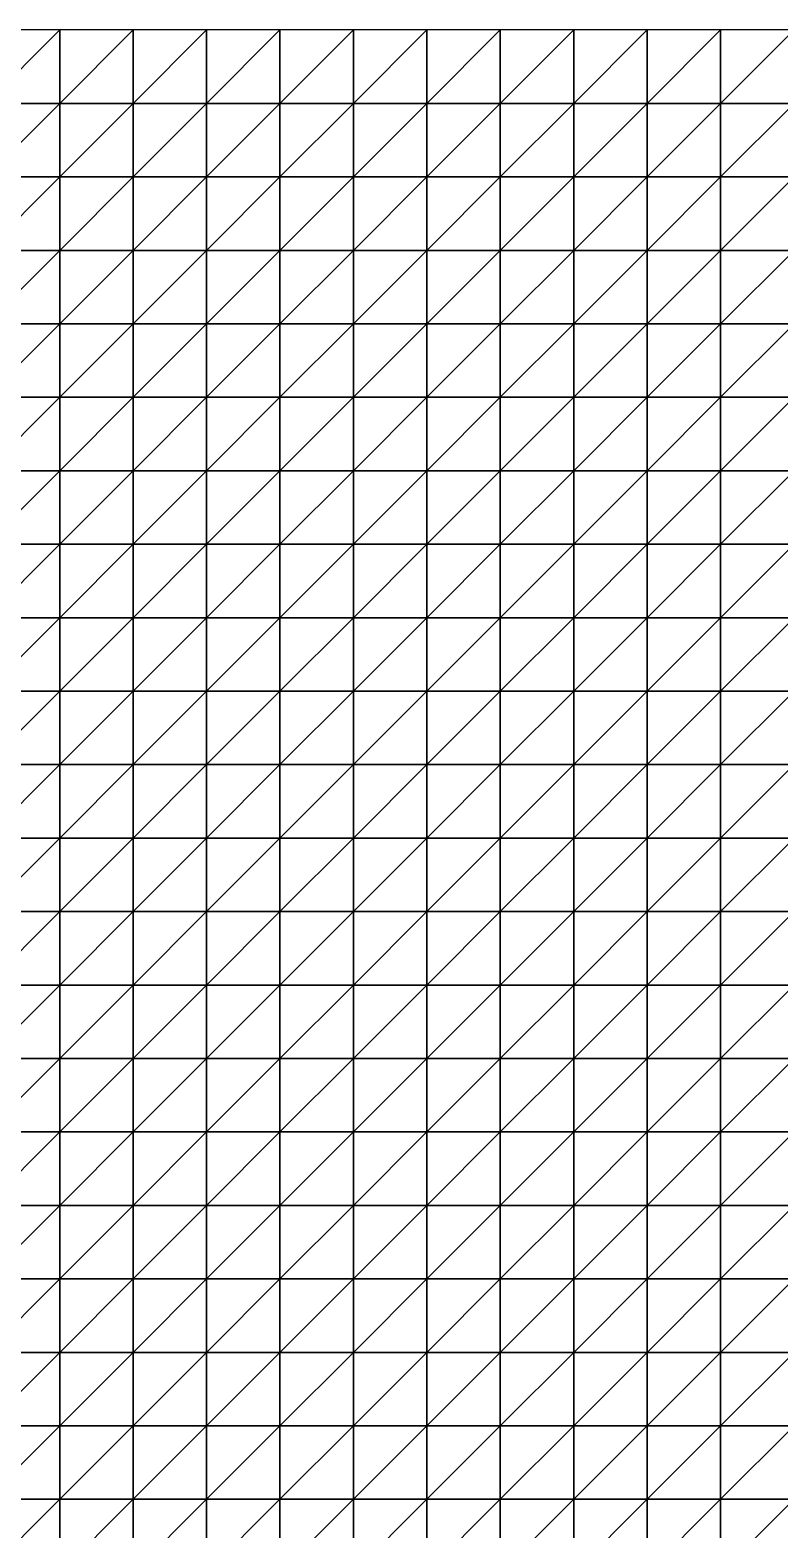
# Model space of a CAD drawing. Header units: metres. Extents: x 351000 to 353000, y 7455000 to 7457000.
# Drawn here: x 352490 to 352745, y 7456490 to 7457000 of the extents above; entities that cross this region are included whole.
import ezdxf

# ---------------------------------------------------------------- set-up
doc = ezdxf.new("R2010")
doc.units = ezdxf.units.M

msp = doc.modelspace()

# ---------------------------------------------------------------- linework, layer by layer
at = {"layer": 'TOPOGRAPHY'}
for points in [[(352475, 7456975, 1242.18), (352500, 7456975, 1245.94), (352500, 7457000, 1242.75)], [(352475, 7456975, 1242.18), (352500, 7457000, 1242.75), (352475, 7457000, 1239.19)], [(352500, 7456975, 1245.94), (352525, 7456975, 1249.81), (352525, 7457000, 1246.46)], [(352500, 7456975, 1245.94), (352525, 7457000, 1246.46), (352500, 7457000, 1242.75)], [(352525, 7456975, 1249.81), (352550, 7456975, 1253.51), (352550, 7457000, 1250.03)], [(352525, 7456975, 1249.81), (352550, 7457000, 1250.03), (352525, 7457000, 1246.46)], [(352550, 7456975, 1253.51), (352575, 7456975, 1256.74), (352575, 7457000, 1253.2)], [(352550, 7456975, 1253.51), (352575, 7457000, 1253.2), (352550, 7457000, 1250.03)], [(352575, 7456975, 1256.74), (352600, 7456975, 1259.26), (352600, 7457000, 1255.76)], [(352575, 7456975, 1256.74), (352600, 7457000, 1255.76), (352575, 7457000, 1253.2)], [(352600, 7456975, 1259.26), (352625, 7456975, 1260.89), (352625, 7457000, 1257.52)], [(352600, 7456975, 1259.26), (352625, 7457000, 1257.52), (352600, 7457000, 1255.76)], [(352625, 7456975, 1260.89), (352650, 7456975, 1261.52), (352650, 7457000, 1258.4)], [(352625, 7456975, 1260.89), (352650, 7457000, 1258.4), (352625, 7457000, 1257.52)], [(352650, 7456975, 1261.52), (352675, 7456975, 1261.13), (352675, 7457000, 1258.36)], [(352650, 7456975, 1261.52), (352675, 7457000, 1258.36), (352650, 7457000, 1258.4)], [(352675, 7456975, 1261.13), (352700, 7456975, 1259.76), (352700, 7457000, 1257.43)], [(352675, 7456975, 1261.13), (352700, 7457000, 1257.43), (352675, 7457000, 1258.36)], [(352700, 7456975, 1259.76), (352725, 7456975, 1257.53), (352725, 7457000, 1255.71)], [(352700, 7456975, 1259.76), (352725, 7457000, 1255.71), (352700, 7457000, 1257.43)], [(352725, 7456975, 1257.53), (352750, 7456975, 1254.61), (352750, 7457000, 1253.33)], [(352725, 7456975, 1257.53), (352750, 7457000, 1253.33), (352725, 7457000, 1255.71)], [(352475, 7456950, 1245.99), (352500, 7456950, 1249.63), (352500, 7456975, 1245.94)], [(352475, 7456950, 1245.99), (352500, 7456975, 1245.94), (352475, 7456975, 1242.18)], [(352500, 7456950, 1249.63), (352525, 7456950, 1253.33), (352525, 7456975, 1249.81)], [(352500, 7456950, 1249.63), (352525, 7456975, 1249.81), (352500, 7456975, 1245.94)], [(352525, 7456950, 1253.33), (352550, 7456950, 1256.81), (352550, 7456975, 1253.51)], [(352525, 7456950, 1253.33), (352550, 7456975, 1253.51), (352525, 7456975, 1249.81)], [(352550, 7456950, 1256.81), (352575, 7456950, 1259.78), (352575, 7456975, 1256.74)], [(352550, 7456950, 1256.81), (352575, 7456975, 1256.74), (352550, 7456975, 1253.51)], [(352575, 7456950, 1259.78), (352600, 7456950, 1262.01), (352600, 7456975, 1259.26)], [(352575, 7456950, 1259.78), (352600, 7456975, 1259.26), (352575, 7456975, 1256.74)], [(352600, 7456950, 1262.01), (352625, 7456950, 1263.32), (352625, 7456975, 1260.89)], [(352600, 7456950, 1262.01), (352625, 7456975, 1260.89), (352600, 7456975, 1259.26)], [(352625, 7456950, 1263.32), (352650, 7456950, 1263.61), (352650, 7456975, 1261.52)], [(352625, 7456950, 1263.32), (352650, 7456975, 1261.52), (352625, 7456975, 1260.89)], [(352650, 7456950, 1263.61), (352675, 7456950, 1262.88), (352675, 7456975, 1261.13)], [(352650, 7456950, 1263.61), (352675, 7456975, 1261.13), (352650, 7456975, 1261.52)], [(352675, 7456950, 1262.88), (352700, 7456950, 1261.16), (352700, 7456975, 1259.76)], [(352675, 7456950, 1262.88), (352700, 7456975, 1259.76), (352675, 7456975, 1261.13)], [(352700, 7456950, 1261.16), (352725, 7456950, 1258.61), (352725, 7456975, 1257.53)], [(352700, 7456950, 1261.16), (352725, 7456975, 1257.53), (352700, 7456975, 1259.76)], [(352725, 7456950, 1258.61), (352750, 7456950, 1255.4), (352750, 7456975, 1254.61)], [(352725, 7456950, 1258.61), (352750, 7456975, 1254.61), (352725, 7456975, 1257.53)], [(352475, 7456925, 1250.1), (352500, 7456925, 1253.31), (352500, 7456950, 1249.63)], [(352475, 7456925, 1250.1), (352500, 7456950, 1249.63), (352475, 7456950, 1245.99)], [(352500, 7456925, 1253.31), (352525, 7456925, 1256.53), (352525, 7456950, 1253.33)], [(352500, 7456925, 1253.31), (352525, 7456950, 1253.33), (352500, 7456950, 1249.63)], [(352525, 7456925, 1256.53), (352550, 7456925, 1259.49), (352550, 7456950, 1256.81)], [(352525, 7456925, 1256.53), (352550, 7456950, 1256.81), (352525, 7456950, 1253.33)], [(352550, 7456925, 1259.49), (352575, 7456925, 1261.96), (352575, 7456950, 1259.78)], [(352550, 7456925, 1259.49), (352575, 7456950, 1259.78), (352550, 7456950, 1256.81)], [(352575, 7456925, 1261.96), (352600, 7456925, 1263.72), (352600, 7456950, 1262.01)], [(352575, 7456925, 1261.96), (352600, 7456950, 1262.01), (352575, 7456950, 1259.78)], [(352600, 7456925, 1263.72), (352625, 7456925, 1264.63), (352625, 7456950, 1263.32)], [(352600, 7456925, 1263.72), (352625, 7456950, 1263.32), (352600, 7456950, 1262.01)], [(352625, 7456925, 1264.63), (352650, 7456925, 1264.59), (352650, 7456950, 1263.61)], [(352625, 7456925, 1264.63), (352650, 7456950, 1263.61), (352625, 7456950, 1263.32)], [(352650, 7456925, 1264.59), (352675, 7456925, 1263.61), (352675, 7456950, 1262.88)], [(352650, 7456925, 1264.59), (352675, 7456950, 1262.88), (352650, 7456950, 1263.61)], [(352675, 7456925, 1263.61), (352700, 7456925, 1261.73), (352700, 7456950, 1261.16)], [(352675, 7456925, 1263.61), (352700, 7456950, 1261.16), (352675, 7456950, 1262.88)], [(352700, 7456925, 1261.73), (352725, 7456925, 1259.1), (352725, 7456950, 1258.61)], [(352700, 7456925, 1261.73), (352725, 7456950, 1258.61), (352700, 7456950, 1261.16)], [(352725, 7456925, 1259.1), (352750, 7456925, 1255.89), (352750, 7456950, 1255.4)], [(352725, 7456925, 1259.1), (352750, 7456950, 1255.4), (352725, 7456950, 1258.61)], [(352475, 7456900, 1253.93), (352500, 7456900, 1256.47), (352500, 7456925, 1253.31)], [(352475, 7456900, 1253.93), (352500, 7456925, 1253.31), (352475, 7456925, 1250.1)], [(352500, 7456900, 1256.47), (352525, 7456900, 1258.98), (352525, 7456925, 1256.53)], [(352500, 7456900, 1256.47), (352525, 7456925, 1256.53), (352500, 7456925, 1253.31)], [(352525, 7456900, 1258.98), (352550, 7456900, 1261.26), (352550, 7456925, 1259.49)], [(352525, 7456900, 1258.98), (352550, 7456925, 1259.49), (352525, 7456925, 1256.53)], [(352550, 7456900, 1261.26), (352575, 7456900, 1263.12), (352575, 7456925, 1261.96)], [(352550, 7456900, 1261.26), (352575, 7456925, 1261.96), (352550, 7456925, 1259.49)], [(352575, 7456900, 1263.12), (352600, 7456900, 1264.38), (352600, 7456925, 1263.72)], [(352575, 7456900, 1263.12), (352600, 7456925, 1263.72), (352575, 7456925, 1261.96)], [(352600, 7456900, 1264.38), (352625, 7456900, 1264.91), (352625, 7456925, 1264.63)], [(352600, 7456900, 1264.38), (352625, 7456925, 1264.63), (352600, 7456925, 1263.72)], [(352625, 7456900, 1264.91), (352650, 7456900, 1264.65), (352650, 7456925, 1264.59)], [(352625, 7456900, 1264.91), (352650, 7456925, 1264.59), (352625, 7456925, 1264.63)], [(352650, 7456900, 1264.65), (352675, 7456900, 1263.59), (352675, 7456925, 1263.61)], [(352650, 7456900, 1264.65), (352675, 7456925, 1263.61), (352650, 7456925, 1264.59)], [(352675, 7456900, 1263.59), (352700, 7456900, 1261.77), (352700, 7456925, 1261.73)], [(352675, 7456900, 1263.59), (352700, 7456925, 1261.73), (352675, 7456925, 1263.61)], [(352700, 7456900, 1261.77), (352725, 7456900, 1259.31), (352725, 7456925, 1259.1)], [(352700, 7456900, 1261.77), (352725, 7456925, 1259.1), (352700, 7456925, 1261.73)], [(352725, 7456900, 1259.31), (352750, 7456900, 1256.38), (352750, 7456925, 1255.89)], [(352725, 7456900, 1259.31), (352750, 7456925, 1255.89), (352725, 7456925, 1259.1)], [(352475, 7456875, 1256.95), (352500, 7456875, 1258.72), (352500, 7456900, 1256.47)], [(352475, 7456875, 1256.95), (352500, 7456900, 1256.47), (352475, 7456900, 1253.93)], [(352500, 7456875, 1258.72), (352525, 7456875, 1260.48), (352525, 7456900, 1258.98)], [(352500, 7456875, 1258.72), (352525, 7456900, 1258.98), (352500, 7456900, 1256.47)], [(352525, 7456875, 1260.48), (352550, 7456875, 1262.07), (352550, 7456900, 1261.26)], [(352525, 7456875, 1260.48), (352550, 7456900, 1261.26), (352525, 7456900, 1258.98)], [(352550, 7456875, 1262.07), (352575, 7456875, 1263.35), (352575, 7456900, 1263.12)], [(352550, 7456875, 1262.07), (352575, 7456900, 1263.12), (352550, 7456900, 1261.26)], [(352575, 7456875, 1263.35), (352600, 7456875, 1264.19), (352600, 7456900, 1264.38)], [(352575, 7456875, 1263.35), (352600, 7456900, 1264.38), (352575, 7456900, 1263.12)], [(352600, 7456875, 1264.19), (352625, 7456875, 1264.49), (352625, 7456900, 1264.91)], [(352600, 7456875, 1264.19), (352625, 7456900, 1264.91), (352600, 7456900, 1264.38)], [(352625, 7456875, 1264.49), (352650, 7456875, 1264.17), (352650, 7456900, 1264.65)], [(352625, 7456875, 1264.49), (352650, 7456900, 1264.65), (352625, 7456900, 1264.91)], [(352650, 7456875, 1264.17), (352675, 7456875, 1263.22), (352675, 7456900, 1263.59)], [(352650, 7456875, 1264.17), (352675, 7456900, 1263.59), (352650, 7456900, 1264.65)], [(352675, 7456875, 1263.22), (352700, 7456875, 1261.66), (352700, 7456900, 1261.77)], [(352675, 7456875, 1263.22), (352700, 7456900, 1261.77), (352675, 7456900, 1263.59)], [(352700, 7456875, 1261.66), (352725, 7456875, 1259.58), (352725, 7456900, 1259.31)], [(352700, 7456875, 1261.66), (352725, 7456900, 1259.31), (352700, 7456900, 1261.77)], [(352725, 7456875, 1259.58), (352750, 7456875, 1257.09), (352750, 7456900, 1256.38)], [(352725, 7456875, 1259.58), (352750, 7456900, 1256.38), (352725, 7456900, 1259.31)], [(352475, 7456850, 1258.85), (352500, 7456850, 1259.93), (352500, 7456875, 1258.72)], [(352475, 7456850, 1258.85), (352500, 7456875, 1258.72), (352475, 7456875, 1256.95)], [(352500, 7456850, 1259.93), (352525, 7456850, 1261.03), (352525, 7456875, 1260.48)], [(352500, 7456850, 1259.93), (352525, 7456875, 1260.48), (352500, 7456875, 1258.72)], [(352525, 7456850, 1261.03), (352550, 7456850, 1262.07), (352550, 7456875, 1262.07)], [(352525, 7456850, 1261.03), (352550, 7456875, 1262.07), (352525, 7456875, 1260.48)], [(352550, 7456850, 1262.07), (352575, 7456850, 1262.95), (352575, 7456875, 1263.35)], [(352550, 7456850, 1262.07), (352575, 7456875, 1263.35), (352550, 7456875, 1262.07)], [(352575, 7456850, 1262.95), (352600, 7456850, 1263.55), (352600, 7456875, 1264.19)], [(352575, 7456850, 1262.95), (352600, 7456875, 1264.19), (352575, 7456875, 1263.35)], [(352600, 7456850, 1263.55), (352625, 7456850, 1263.79), (352625, 7456875, 1264.49)], [(352600, 7456850, 1263.55), (352625, 7456875, 1264.49), (352600, 7456875, 1264.19)], [(352625, 7456850, 1263.79), (352650, 7456850, 1263.59), (352650, 7456875, 1264.17)], [(352625, 7456850, 1263.79), (352650, 7456875, 1264.17), (352625, 7456875, 1264.49)], [(352650, 7456850, 1263.59), (352675, 7456850, 1262.9), (352675, 7456875, 1263.22)], [(352650, 7456850, 1263.59), (352675, 7456875, 1263.22), (352650, 7456875, 1264.17)], [(352675, 7456850, 1262.9), (352700, 7456850, 1261.73), (352700, 7456875, 1261.66)], [(352675, 7456850, 1262.9), (352700, 7456875, 1261.66), (352675, 7456875, 1263.22)], [(352700, 7456850, 1261.73), (352725, 7456850, 1260.1), (352725, 7456875, 1259.58)], [(352700, 7456850, 1261.73), (352725, 7456875, 1259.58), (352700, 7456875, 1261.66)], [(352725, 7456850, 1260.1), (352750, 7456850, 1258.1), (352750, 7456875, 1257.09)], [(352725, 7456850, 1260.1), (352750, 7456875, 1257.09), (352725, 7456875, 1259.58)], [(352475, 7456825, 1259.6), (352500, 7456825, 1260.18), (352500, 7456850, 1259.93)], [(352475, 7456825, 1259.6), (352500, 7456850, 1259.93), (352475, 7456850, 1258.85)], [(352500, 7456825, 1260.18), (352525, 7456825, 1260.87), (352525, 7456850, 1261.03)], [(352500, 7456825, 1260.18), (352525, 7456850, 1261.03), (352500, 7456850, 1259.93)], [(352525, 7456825, 1260.87), (352550, 7456825, 1261.6), (352550, 7456850, 1262.07)], [(352525, 7456825, 1260.87), (352550, 7456850, 1262.07), (352525, 7456850, 1261.03)], [(352550, 7456825, 1261.6), (352575, 7456825, 1262.31), (352575, 7456850, 1262.95)], [(352550, 7456825, 1261.6), (352575, 7456850, 1262.95), (352550, 7456850, 1262.07)], [(352575, 7456825, 1262.31), (352600, 7456825, 1262.89), (352600, 7456850, 1263.55)], [(352575, 7456825, 1262.31), (352600, 7456850, 1263.55), (352575, 7456850, 1262.95)], [(352600, 7456825, 1262.89), (352625, 7456825, 1263.24), (352625, 7456850, 1263.79)], [(352600, 7456825, 1262.89), (352625, 7456850, 1263.79), (352600, 7456850, 1263.55)], [(352625, 7456825, 1263.24), (352650, 7456825, 1263.28), (352650, 7456850, 1263.59)], [(352625, 7456825, 1263.24), (352650, 7456850, 1263.59), (352625, 7456850, 1263.79)], [(352650, 7456825, 1263.28), (352675, 7456825, 1262.93), (352675, 7456850, 1262.9)], [(352650, 7456825, 1263.28), (352675, 7456850, 1262.9), (352650, 7456850, 1263.59)], [(352675, 7456825, 1262.93), (352700, 7456825, 1262.15), (352700, 7456850, 1261.73)], [(352675, 7456825, 1262.93), (352700, 7456850, 1261.73), (352675, 7456850, 1262.9)], [(352700, 7456825, 1262.15), (352725, 7456825, 1260.94), (352725, 7456850, 1260.1)], [(352700, 7456825, 1262.15), (352725, 7456850, 1260.1), (352700, 7456850, 1261.73)], [(352725, 7456825, 1260.94), (352750, 7456825, 1259.32), (352750, 7456850, 1258.1)], [(352725, 7456825, 1260.94), (352750, 7456850, 1258.1), (352725, 7456850, 1260.1)], [(352475, 7456800, 1259.4), (352500, 7456800, 1259.79), (352500, 7456825, 1260.18)], [(352475, 7456800, 1259.4), (352500, 7456825, 1260.18), (352475, 7456825, 1259.6)], [(352500, 7456800, 1259.79), (352525, 7456800, 1260.35), (352525, 7456825, 1260.87)], [(352500, 7456800, 1259.79), (352525, 7456825, 1260.87), (352500, 7456825, 1260.18)], [(352525, 7456800, 1260.35), (352550, 7456800, 1261.05), (352550, 7456825, 1261.6)], [(352525, 7456800, 1260.35), (352550, 7456825, 1261.6), (352525, 7456825, 1260.87)], [(352550, 7456800, 1261.05), (352575, 7456800, 1261.81), (352575, 7456825, 1262.31)], [(352550, 7456800, 1261.05), (352575, 7456825, 1262.31), (352550, 7456825, 1261.6)], [(352575, 7456800, 1261.81), (352600, 7456800, 1262.53), (352600, 7456825, 1262.89)], [(352575, 7456800, 1261.81), (352600, 7456825, 1262.89), (352575, 7456825, 1262.31)], [(352600, 7456800, 1262.53), (352625, 7456800, 1263.11), (352625, 7456825, 1263.24)], [(352600, 7456800, 1262.53), (352625, 7456825, 1263.24), (352600, 7456825, 1262.89)], [(352625, 7456800, 1263.11), (352650, 7456800, 1263.42), (352650, 7456825, 1263.28)], [(352625, 7456800, 1263.11), (352650, 7456825, 1263.28), (352625, 7456825, 1263.24)], [(352650, 7456800, 1263.42), (352675, 7456800, 1263.36), (352675, 7456825, 1262.93)], [(352650, 7456800, 1263.42), (352675, 7456825, 1262.93), (352650, 7456825, 1263.28)], [(352675, 7456800, 1263.36), (352700, 7456800, 1262.88), (352700, 7456825, 1262.15)], [(352675, 7456800, 1263.36), (352700, 7456825, 1262.15), (352675, 7456825, 1262.93)], [(352700, 7456800, 1262.88), (352725, 7456800, 1261.92), (352725, 7456825, 1260.94)], [(352700, 7456800, 1262.88), (352725, 7456825, 1260.94), (352700, 7456825, 1262.15)], [(352725, 7456800, 1261.92), (352750, 7456800, 1260.49), (352750, 7456825, 1259.32)], [(352725, 7456800, 1261.92), (352750, 7456825, 1259.32), (352725, 7456825, 1260.94)], [(352475, 7456775, 1258.63), (352500, 7456775, 1259.11), (352500, 7456800, 1259.79)], [(352475, 7456775, 1258.63), (352500, 7456800, 1259.79), (352475, 7456800, 1259.4)], [(352500, 7456775, 1259.11), (352525, 7456775, 1259.82), (352525, 7456800, 1260.35)], [(352500, 7456775, 1259.11), (352525, 7456800, 1260.35), (352500, 7456800, 1259.79)], [(352525, 7456775, 1259.82), (352550, 7456775, 1260.71), (352550, 7456800, 1261.05)], [(352525, 7456775, 1259.82), (352550, 7456800, 1261.05), (352525, 7456800, 1260.35)], [(352550, 7456775, 1260.71), (352575, 7456775, 1261.69), (352575, 7456800, 1261.81)], [(352550, 7456775, 1260.71), (352575, 7456800, 1261.81), (352550, 7456800, 1261.05)], [(352575, 7456775, 1261.69), (352600, 7456775, 1262.65), (352600, 7456800, 1262.53)], [(352575, 7456775, 1261.69), (352600, 7456800, 1262.53), (352575, 7456800, 1261.81)], [(352600, 7456775, 1262.65), (352625, 7456775, 1263.45), (352625, 7456800, 1263.11)], [(352600, 7456775, 1262.65), (352625, 7456800, 1263.11), (352600, 7456800, 1262.53)], [(352625, 7456775, 1263.45), (352650, 7456775, 1263.96), (352650, 7456800, 1263.42)], [(352625, 7456775, 1263.45), (352650, 7456800, 1263.42), (352625, 7456800, 1263.11)], [(352650, 7456775, 1263.96), (352675, 7456775, 1264.08), (352675, 7456800, 1263.36)], [(352650, 7456775, 1263.96), (352675, 7456800, 1263.36), (352650, 7456800, 1263.42)], [(352675, 7456775, 1264.08), (352700, 7456775, 1263.69), (352700, 7456800, 1262.88)], [(352675, 7456775, 1264.08), (352700, 7456800, 1262.88), (352675, 7456800, 1263.36)], [(352700, 7456775, 1263.69), (352725, 7456775, 1262.77), (352725, 7456800, 1261.92)], [(352700, 7456775, 1263.69), (352725, 7456800, 1261.92), (352700, 7456800, 1262.88)], [(352725, 7456775, 1262.77), (352750, 7456775, 1261.29), (352750, 7456800, 1260.49)], [(352725, 7456775, 1262.77), (352750, 7456800, 1260.49), (352725, 7456800, 1261.92)], [(352475, 7456750, 1257.71), (352500, 7456750, 1258.51), (352500, 7456775, 1259.11)], [(352475, 7456750, 1257.71), (352500, 7456775, 1259.11), (352475, 7456775, 1258.63)], [(352500, 7456750, 1258.51), (352525, 7456750, 1259.54), (352525, 7456775, 1259.82)], [(352500, 7456750, 1258.51), (352525, 7456775, 1259.82), (352500, 7456775, 1259.11)], [(352525, 7456750, 1259.54), (352550, 7456750, 1260.73), (352550, 7456775, 1260.71)], [(352525, 7456750, 1259.54), (352550, 7456775, 1260.71), (352525, 7456775, 1259.82)], [(352550, 7456750, 1260.73), (352575, 7456750, 1261.98), (352575, 7456775, 1261.69)], [(352550, 7456750, 1260.73), (352575, 7456775, 1261.69), (352550, 7456775, 1260.71)], [(352575, 7456750, 1261.98), (352600, 7456750, 1263.15), (352600, 7456775, 1262.65)], [(352575, 7456750, 1261.98), (352600, 7456775, 1262.65), (352575, 7456775, 1261.69)], [(352600, 7456750, 1263.15), (352625, 7456750, 1264.09), (352625, 7456775, 1263.45)], [(352600, 7456750, 1263.15), (352625, 7456775, 1263.45), (352600, 7456775, 1262.65)], [(352625, 7456750, 1264.09), (352650, 7456750, 1264.68), (352650, 7456775, 1263.96)], [(352625, 7456750, 1264.09), (352650, 7456775, 1263.96), (352625, 7456775, 1263.45)], [(352650, 7456750, 1264.68), (352675, 7456750, 1264.77), (352675, 7456775, 1264.08)], [(352650, 7456750, 1264.68), (352675, 7456775, 1264.08), (352650, 7456775, 1263.96)], [(352675, 7456750, 1264.77), (352700, 7456750, 1264.29), (352700, 7456775, 1263.69)], [(352675, 7456750, 1264.77), (352700, 7456775, 1263.69), (352675, 7456775, 1264.08)], [(352700, 7456750, 1264.29), (352725, 7456750, 1263.19), (352725, 7456775, 1262.77)], [(352700, 7456750, 1264.29), (352725, 7456775, 1262.77), (352700, 7456775, 1263.69)], [(352725, 7456750, 1263.19), (352750, 7456750, 1261.47), (352750, 7456775, 1261.29)], [(352725, 7456750, 1263.19), (352750, 7456775, 1261.29), (352725, 7456775, 1262.77)], [(352475, 7456725, 1256.94), (352500, 7456725, 1258.16), (352500, 7456750, 1258.51)], [(352475, 7456725, 1256.94), (352500, 7456750, 1258.51), (352475, 7456750, 1257.71)], [(352500, 7456725, 1258.16), (352525, 7456725, 1259.57), (352525, 7456750, 1259.54)], [(352500, 7456725, 1258.16), (352525, 7456750, 1259.54), (352500, 7456750, 1258.51)], [(352525, 7456725, 1259.57), (352550, 7456725, 1261.06), (352550, 7456750, 1260.73)], [(352525, 7456725, 1259.57), (352550, 7456750, 1260.73), (352525, 7456750, 1259.54)], [(352550, 7456725, 1261.06), (352575, 7456725, 1262.51), (352575, 7456750, 1261.98)], [(352550, 7456725, 1261.06), (352575, 7456750, 1261.98), (352550, 7456750, 1260.73)], [(352575, 7456725, 1262.51), (352600, 7456725, 1263.79), (352600, 7456750, 1263.15)], [(352575, 7456725, 1262.51), (352600, 7456750, 1263.15), (352575, 7456750, 1261.98)], [(352600, 7456725, 1263.79), (352625, 7456725, 1264.74), (352625, 7456750, 1264.09)], [(352600, 7456725, 1263.79), (352625, 7456750, 1264.09), (352600, 7456750, 1263.15)], [(352625, 7456725, 1264.74), (352650, 7456725, 1265.23), (352650, 7456750, 1264.68)], [(352625, 7456725, 1264.74), (352650, 7456750, 1264.68), (352625, 7456750, 1264.09)], [(352650, 7456725, 1265.23), (352675, 7456725, 1265.15), (352675, 7456750, 1264.77)], [(352650, 7456725, 1265.23), (352675, 7456750, 1264.77), (352650, 7456750, 1264.68)], [(352675, 7456725, 1265.15), (352700, 7456725, 1264.42), (352700, 7456750, 1264.29)], [(352675, 7456725, 1265.15), (352700, 7456750, 1264.29), (352675, 7456750, 1264.77)], [(352700, 7456725, 1264.42), (352725, 7456725, 1263.01), (352725, 7456750, 1263.19)], [(352700, 7456725, 1264.42), (352725, 7456750, 1263.19), (352700, 7456750, 1264.29)], [(352725, 7456725, 1263.01), (352750, 7456725, 1260.96), (352750, 7456750, 1261.47)], [(352725, 7456725, 1263.01), (352750, 7456750, 1261.47), (352725, 7456750, 1263.19)], [(352475, 7456700, 1256.51), (352500, 7456700, 1258.11), (352500, 7456725, 1258.16)], [(352475, 7456700, 1256.51), (352500, 7456725, 1258.16), (352475, 7456725, 1256.94)], [(352500, 7456700, 1258.11), (352525, 7456700, 1259.8), (352525, 7456725, 1259.57)], [(352500, 7456700, 1258.11), (352525, 7456725, 1259.57), (352500, 7456725, 1258.16)], [(352525, 7456700, 1259.8), (352550, 7456700, 1261.48), (352550, 7456725, 1261.06)], [(352525, 7456700, 1259.8), (352550, 7456725, 1261.06), (352525, 7456725, 1259.57)], [(352550, 7456700, 1261.48), (352575, 7456700, 1263.01), (352575, 7456725, 1262.51)], [(352550, 7456700, 1261.48), (352575, 7456725, 1262.51), (352550, 7456725, 1261.06)], [(352575, 7456700, 1263.01), (352600, 7456700, 1264.25), (352600, 7456725, 1263.79)], [(352575, 7456700, 1263.01), (352600, 7456725, 1263.79), (352575, 7456725, 1262.51)], [(352600, 7456700, 1264.25), (352625, 7456700, 1265.06), (352625, 7456725, 1264.74)], [(352600, 7456700, 1264.25), (352625, 7456725, 1264.74), (352600, 7456725, 1263.79)], [(352625, 7456700, 1265.06), (352650, 7456700, 1265.34), (352650, 7456725, 1265.23)], [(352625, 7456700, 1265.06), (352650, 7456725, 1265.23), (352625, 7456725, 1264.74)], [(352650, 7456700, 1265.34), (352675, 7456700, 1264.98), (352675, 7456725, 1265.15)], [(352650, 7456700, 1265.34), (352675, 7456725, 1265.15), (352650, 7456725, 1265.23)], [(352675, 7456700, 1264.98), (352700, 7456700, 1263.96), (352700, 7456725, 1264.42)], [(352675, 7456700, 1264.98), (352700, 7456725, 1264.42), (352675, 7456725, 1265.15)], [(352700, 7456700, 1263.96), (352725, 7456700, 1262.26), (352725, 7456725, 1263.01)], [(352700, 7456700, 1263.96), (352725, 7456725, 1263.01), (352700, 7456725, 1264.42)], [(352725, 7456700, 1262.26), (352750, 7456700, 1259.94), (352750, 7456725, 1260.96)], [(352725, 7456700, 1262.26), (352750, 7456725, 1260.96), (352725, 7456725, 1263.01)], [(352475, 7456675, 1256.39), (352500, 7456675, 1258.21), (352500, 7456700, 1258.11)], [(352475, 7456675, 1256.39), (352500, 7456700, 1258.11), (352475, 7456700, 1256.51)], [(352500, 7456675, 1258.21), (352525, 7456675, 1260.04), (352525, 7456700, 1259.8)], [(352500, 7456675, 1258.21), (352525, 7456700, 1259.8), (352500, 7456700, 1258.11)], [(352525, 7456675, 1260.04), (352550, 7456675, 1261.73), (352550, 7456700, 1261.48)], [(352525, 7456675, 1260.04), (352550, 7456700, 1261.48), (352525, 7456700, 1259.8)], [(352550, 7456675, 1261.73), (352575, 7456675, 1263.18), (352575, 7456700, 1263.01)], [(352550, 7456675, 1261.73), (352575, 7456700, 1263.01), (352550, 7456700, 1261.48)], [(352575, 7456675, 1263.18), (352600, 7456675, 1264.26), (352600, 7456700, 1264.25)], [(352575, 7456675, 1263.18), (352600, 7456700, 1264.25), (352575, 7456700, 1263.01)], [(352600, 7456675, 1264.26), (352625, 7456675, 1264.86), (352625, 7456700, 1265.06)], [(352600, 7456675, 1264.26), (352625, 7456700, 1265.06), (352600, 7456700, 1264.25)], [(352625, 7456675, 1264.86), (352650, 7456675, 1264.89), (352650, 7456700, 1265.34)], [(352625, 7456675, 1264.86), (352650, 7456700, 1265.34), (352625, 7456700, 1265.06)], [(352650, 7456675, 1264.89), (352675, 7456675, 1264.3), (352675, 7456700, 1264.98)], [(352650, 7456675, 1264.89), (352675, 7456700, 1264.98), (352650, 7456700, 1265.34)], [(352675, 7456675, 1264.3), (352700, 7456675, 1263.06), (352700, 7456700, 1263.96)], [(352675, 7456675, 1264.3), (352700, 7456700, 1263.96), (352675, 7456700, 1264.98)], [(352700, 7456675, 1263.06), (352725, 7456675, 1261.21), (352725, 7456700, 1262.26)], [(352700, 7456675, 1263.06), (352725, 7456700, 1262.26), (352700, 7456700, 1263.96)], [(352725, 7456675, 1261.21), (352750, 7456675, 1258.81), (352750, 7456700, 1259.94)], [(352725, 7456675, 1261.21), (352750, 7456700, 1259.94), (352725, 7456700, 1262.26)], [(352475, 7456650, 1256.46), (352500, 7456650, 1258.3), (352500, 7456675, 1258.21)], [(352475, 7456650, 1256.46), (352500, 7456675, 1258.21), (352475, 7456675, 1256.39)], [(352500, 7456650, 1258.3), (352525, 7456650, 1260.06), (352525, 7456675, 1260.04)], [(352500, 7456650, 1258.3), (352525, 7456675, 1260.04), (352500, 7456675, 1258.21)], [(352525, 7456650, 1260.06), (352550, 7456650, 1261.63), (352550, 7456675, 1261.73)], [(352525, 7456650, 1260.06), (352550, 7456675, 1261.73), (352525, 7456675, 1260.04)], [(352550, 7456650, 1261.63), (352575, 7456650, 1262.9), (352575, 7456675, 1263.18)], [(352550, 7456650, 1261.63), (352575, 7456675, 1263.18), (352550, 7456675, 1261.73)], [(352575, 7456650, 1262.9), (352600, 7456650, 1263.77), (352600, 7456675, 1264.26)], [(352575, 7456650, 1262.9), (352600, 7456675, 1264.26), (352575, 7456675, 1263.18)], [(352600, 7456650, 1263.77), (352625, 7456650, 1264.17), (352625, 7456675, 1264.86)], [(352600, 7456650, 1263.77), (352625, 7456675, 1264.86), (352600, 7456675, 1264.26)], [(352625, 7456650, 1264.17), (352650, 7456650, 1264.03), (352650, 7456675, 1264.89)], [(352625, 7456650, 1264.17), (352650, 7456675, 1264.89), (352625, 7456675, 1264.86)], [(352650, 7456650, 1264.03), (352675, 7456650, 1263.34), (352675, 7456675, 1264.3)], [(352650, 7456650, 1264.03), (352675, 7456675, 1264.3), (352650, 7456675, 1264.89)], [(352675, 7456650, 1263.34), (352700, 7456650, 1262.09), (352700, 7456675, 1263.06)], [(352675, 7456650, 1263.34), (352700, 7456675, 1263.06), (352675, 7456675, 1264.3)], [(352700, 7456650, 1262.09), (352725, 7456650, 1260.33), (352725, 7456675, 1261.21)], [(352700, 7456650, 1262.09), (352725, 7456675, 1261.21), (352700, 7456675, 1263.06)], [(352725, 7456650, 1260.33), (352750, 7456650, 1258.14), (352750, 7456675, 1258.81)], [(352725, 7456650, 1260.33), (352750, 7456675, 1258.81), (352725, 7456675, 1261.21)], [(352475, 7456625, 1256.56), (352500, 7456625, 1258.25), (352500, 7456650, 1258.3)], [(352475, 7456625, 1256.56), (352500, 7456650, 1258.3), (352475, 7456650, 1256.46)], [(352500, 7456625, 1258.25), (352525, 7456625, 1259.82), (352525, 7456650, 1260.06)], [(352500, 7456625, 1258.25), (352525, 7456650, 1260.06), (352500, 7456650, 1258.3)], [(352525, 7456625, 1259.82), (352550, 7456625, 1261.17), (352550, 7456650, 1261.63)], [(352525, 7456625, 1259.82), (352550, 7456650, 1261.63), (352525, 7456650, 1260.06)], [(352550, 7456625, 1261.17), (352575, 7456625, 1262.24), (352575, 7456650, 1262.9)], [(352550, 7456625, 1261.17), (352575, 7456650, 1262.9), (352550, 7456650, 1261.63)], [(352575, 7456625, 1262.24), (352600, 7456625, 1262.95), (352600, 7456650, 1263.77)], [(352575, 7456625, 1262.24), (352600, 7456650, 1263.77), (352575, 7456650, 1262.9)], [(352600, 7456625, 1262.95), (352625, 7456625, 1263.26), (352625, 7456650, 1264.17)], [(352600, 7456625, 1262.95), (352625, 7456650, 1264.17), (352600, 7456650, 1263.77)], [(352625, 7456625, 1263.26), (352650, 7456625, 1263.14), (352650, 7456650, 1264.03)], [(352625, 7456625, 1263.26), (352650, 7456650, 1264.03), (352625, 7456650, 1264.17)], [(352650, 7456625, 1263.14), (352675, 7456625, 1262.58), (352675, 7456650, 1263.34)], [(352650, 7456625, 1263.14), (352675, 7456650, 1263.34), (352650, 7456650, 1264.03)], [(352675, 7456625, 1262.58), (352700, 7456625, 1261.58), (352700, 7456650, 1262.09)], [(352675, 7456625, 1262.58), (352700, 7456650, 1262.09), (352675, 7456650, 1263.34)], [(352700, 7456625, 1261.58), (352725, 7456625, 1260.19), (352725, 7456650, 1260.33)], [(352700, 7456625, 1261.58), (352725, 7456650, 1260.33), (352700, 7456650, 1262.09)], [(352725, 7456625, 1260.19), (352750, 7456625, 1258.48), (352750, 7456650, 1258.14)], [(352725, 7456625, 1260.19), (352750, 7456650, 1258.14), (352725, 7456650, 1260.33)], [(352475, 7456600, 1256.64), (352500, 7456600, 1258.08), (352500, 7456625, 1258.25)], [(352475, 7456600, 1256.64), (352500, 7456625, 1258.25), (352475, 7456625, 1256.56)], [(352500, 7456600, 1258.08), (352525, 7456600, 1259.42), (352525, 7456625, 1259.82)], [(352500, 7456600, 1258.08), (352525, 7456625, 1259.82), (352500, 7456625, 1258.25)], [(352525, 7456600, 1259.42), (352550, 7456600, 1260.6), (352550, 7456625, 1261.17)], [(352525, 7456600, 1259.42), (352550, 7456625, 1261.17), (352525, 7456625, 1259.82)], [(352550, 7456600, 1260.6), (352575, 7456600, 1261.55), (352575, 7456625, 1262.24)], [(352550, 7456600, 1260.6), (352575, 7456625, 1262.24), (352550, 7456625, 1261.17)], [(352575, 7456600, 1261.55), (352600, 7456600, 1262.25), (352600, 7456625, 1262.95)], [(352575, 7456600, 1261.55), (352600, 7456625, 1262.95), (352575, 7456625, 1262.24)], [(352600, 7456600, 1262.25), (352625, 7456600, 1262.66), (352625, 7456625, 1263.26)], [(352600, 7456600, 1262.25), (352625, 7456625, 1263.26), (352600, 7456625, 1262.95)], [(352625, 7456600, 1262.66), (352650, 7456600, 1262.76), (352650, 7456625, 1263.14)], [(352625, 7456600, 1262.66), (352650, 7456625, 1263.14), (352625, 7456625, 1263.26)], [(352650, 7456600, 1262.76), (352675, 7456600, 1262.56), (352675, 7456625, 1262.58)], [(352650, 7456600, 1262.76), (352675, 7456625, 1262.58), (352650, 7456625, 1263.14)], [(352675, 7456600, 1262.56), (352700, 7456600, 1262.05), (352700, 7456625, 1261.58)], [(352675, 7456600, 1262.56), (352700, 7456625, 1261.58), (352675, 7456625, 1262.58)], [(352700, 7456600, 1262.05), (352725, 7456600, 1261.26), (352725, 7456625, 1260.19)], [(352700, 7456600, 1262.05), (352725, 7456625, 1260.19), (352700, 7456625, 1261.58)], [(352725, 7456600, 1261.26), (352750, 7456600, 1260.22), (352750, 7456625, 1258.48)], [(352725, 7456600, 1261.26), (352750, 7456625, 1258.48), (352725, 7456625, 1260.19)], [(352475, 7456575, 1256.79), (352500, 7456575, 1258.03), (352500, 7456600, 1258.08)], [(352475, 7456575, 1256.79), (352500, 7456600, 1258.08), (352475, 7456600, 1256.64)], [(352500, 7456575, 1258.03), (352525, 7456575, 1259.23), (352525, 7456600, 1259.42)], [(352500, 7456575, 1258.03), (352525, 7456600, 1259.42), (352500, 7456600, 1258.08)], [(352525, 7456575, 1259.23), (352550, 7456575, 1260.35), (352550, 7456600, 1260.6)], [(352525, 7456575, 1259.23), (352550, 7456600, 1260.6), (352525, 7456600, 1259.42)], [(352550, 7456575, 1260.35), (352575, 7456575, 1261.35), (352575, 7456600, 1261.55)], [(352550, 7456575, 1260.35), (352575, 7456600, 1261.55), (352550, 7456600, 1260.6)], [(352575, 7456575, 1261.35), (352600, 7456575, 1262.22), (352600, 7456600, 1262.25)], [(352575, 7456575, 1261.35), (352600, 7456600, 1262.25), (352575, 7456600, 1261.55)], [(352600, 7456575, 1262.22), (352625, 7456575, 1262.93), (352625, 7456600, 1262.66)], [(352600, 7456575, 1262.22), (352625, 7456600, 1262.66), (352600, 7456600, 1262.25)], [(352625, 7456575, 1262.93), (352650, 7456575, 1263.45), (352650, 7456600, 1262.76)], [(352625, 7456575, 1262.93), (352650, 7456600, 1262.76), (352625, 7456600, 1262.66)], [(352650, 7456575, 1263.45), (352675, 7456575, 1263.78), (352675, 7456600, 1262.56)], [(352650, 7456575, 1263.45), (352675, 7456600, 1262.56), (352650, 7456600, 1262.76)], [(352675, 7456575, 1263.78), (352700, 7456575, 1263.9), (352700, 7456600, 1262.05)], [(352675, 7456575, 1263.78), (352700, 7456600, 1262.05), (352675, 7456600, 1262.56)], [(352700, 7456575, 1263.9), (352725, 7456575, 1263.8), (352725, 7456600, 1261.26)], [(352700, 7456575, 1263.9), (352725, 7456600, 1261.26), (352700, 7456600, 1262.05)], [(352725, 7456575, 1263.8), (352750, 7456575, 1263.48), (352750, 7456600, 1260.22)], [(352725, 7456575, 1263.8), (352750, 7456600, 1260.22), (352725, 7456600, 1261.26)], [(352475, 7456550, 1257.31), (352500, 7456550, 1258.49), (352500, 7456575, 1258.03)], [(352475, 7456550, 1257.31), (352500, 7456575, 1258.03), (352475, 7456575, 1256.79)], [(352500, 7456550, 1258.49), (352525, 7456550, 1259.74), (352525, 7456575, 1259.23)], [(352500, 7456550, 1258.49), (352525, 7456575, 1259.23), (352500, 7456575, 1258.03)], [(352525, 7456550, 1259.74), (352550, 7456550, 1261), (352550, 7456575, 1260.35)], [(352525, 7456550, 1259.74), (352550, 7456575, 1260.35), (352525, 7456575, 1259.23)], [(352550, 7456550, 1261), (352575, 7456550, 1262.24), (352575, 7456575, 1261.35)], [(352550, 7456550, 1261), (352575, 7456575, 1261.35), (352550, 7456575, 1260.35)], [(352575, 7456550, 1262.24), (352600, 7456550, 1263.45), (352600, 7456575, 1262.22)], [(352575, 7456550, 1262.24), (352600, 7456575, 1262.22), (352575, 7456575, 1261.35)], [(352600, 7456550, 1263.45), (352625, 7456550, 1264.59), (352625, 7456575, 1262.93)], [(352600, 7456550, 1263.45), (352625, 7456575, 1262.93), (352600, 7456575, 1262.22)], [(352625, 7456550, 1264.59), (352650, 7456550, 1265.62), (352650, 7456575, 1263.45)], [(352625, 7456550, 1264.59), (352650, 7456575, 1263.45), (352625, 7456575, 1262.93)], [(352650, 7456550, 1265.62), (352675, 7456550, 1266.53), (352675, 7456575, 1263.78)], [(352650, 7456550, 1265.62), (352675, 7456575, 1263.78), (352650, 7456575, 1263.45)], [(352675, 7456550, 1266.53), (352700, 7456550, 1267.25), (352700, 7456575, 1263.9)], [(352675, 7456550, 1266.53), (352700, 7456575, 1263.9), (352675, 7456575, 1263.78)], [(352700, 7456550, 1267.25), (352725, 7456550, 1267.76), (352725, 7456575, 1263.8)], [(352700, 7456550, 1267.25), (352725, 7456575, 1263.8), (352700, 7456575, 1263.9)], [(352725, 7456550, 1267.76), (352750, 7456550, 1268.01), (352750, 7456575, 1263.48)], [(352725, 7456550, 1267.76), (352750, 7456575, 1263.48), (352725, 7456575, 1263.8)], [(352475, 7456525, 1258.59), (352500, 7456525, 1259.96), (352500, 7456550, 1258.49)], [(352475, 7456525, 1258.59), (352500, 7456550, 1258.49), (352475, 7456550, 1257.31)], [(352500, 7456525, 1259.96), (352525, 7456525, 1261.46), (352525, 7456550, 1259.74)], [(352500, 7456525, 1259.96), (352525, 7456550, 1259.74), (352500, 7456550, 1258.49)], [(352525, 7456525, 1261.46), (352550, 7456525, 1263.06), (352550, 7456550, 1261)], [(352525, 7456525, 1261.46), (352550, 7456550, 1261), (352525, 7456550, 1259.74)], [(352550, 7456525, 1263.06), (352575, 7456525, 1264.7), (352575, 7456550, 1262.24)], [(352550, 7456525, 1263.06), (352575, 7456550, 1262.24), (352550, 7456550, 1261)], [(352575, 7456525, 1264.7), (352600, 7456525, 1266.34), (352600, 7456550, 1263.45)], [(352575, 7456525, 1264.7), (352600, 7456550, 1263.45), (352575, 7456550, 1262.24)], [(352600, 7456525, 1266.34), (352625, 7456525, 1267.93), (352625, 7456550, 1264.59)], [(352600, 7456525, 1266.34), (352625, 7456550, 1264.59), (352600, 7456550, 1263.45)], [(352625, 7456525, 1267.93), (352650, 7456525, 1269.42), (352650, 7456550, 1265.62)], [(352625, 7456525, 1267.93), (352650, 7456550, 1265.62), (352625, 7456550, 1264.59)], [(352650, 7456525, 1269.42), (352675, 7456525, 1270.76), (352675, 7456550, 1266.53)], [(352650, 7456525, 1269.42), (352675, 7456550, 1266.53), (352650, 7456550, 1265.62)], [(352675, 7456525, 1270.76), (352700, 7456525, 1271.89), (352700, 7456550, 1267.25)], [(352675, 7456525, 1270.76), (352700, 7456550, 1267.25), (352675, 7456550, 1266.53)], [(352700, 7456525, 1271.89), (352725, 7456525, 1272.75), (352725, 7456550, 1267.76)], [(352700, 7456525, 1271.89), (352725, 7456550, 1267.76), (352700, 7456550, 1267.25)], [(352725, 7456525, 1272.75), (352750, 7456525, 1273.28), (352750, 7456550, 1268.01)], [(352725, 7456525, 1272.75), (352750, 7456550, 1268.01), (352725, 7456550, 1267.76)], [(352475, 7456500, 1261.04), (352500, 7456500, 1262.83), (352500, 7456525, 1259.96)], [(352475, 7456500, 1261.04), (352500, 7456525, 1259.96), (352475, 7456525, 1258.59)], [(352500, 7456500, 1262.83), (352525, 7456500, 1264.8), (352525, 7456525, 1261.46)], [(352500, 7456500, 1262.83), (352525, 7456525, 1261.46), (352500, 7456525, 1259.96)], [(352525, 7456500, 1264.8), (352550, 7456500, 1266.86), (352550, 7456525, 1263.06)], [(352525, 7456500, 1264.8), (352550, 7456525, 1263.06), (352525, 7456525, 1261.46)], [(352550, 7456500, 1266.86), (352575, 7456500, 1268.94), (352575, 7456525, 1264.7)], [(352550, 7456500, 1266.86), (352575, 7456525, 1264.7), (352550, 7456525, 1263.06)], [(352575, 7456500, 1268.94), (352600, 7456500, 1270.98), (352600, 7456525, 1266.34)], [(352575, 7456500, 1268.94), (352600, 7456525, 1266.34), (352575, 7456525, 1264.7)], [(352600, 7456500, 1270.98), (352625, 7456500, 1272.9), (352625, 7456525, 1267.93)], [(352600, 7456500, 1270.98), (352625, 7456525, 1267.93), (352600, 7456525, 1266.34)], [(352625, 7456500, 1272.9), (352650, 7456500, 1274.64), (352650, 7456525, 1269.42)], [(352625, 7456500, 1272.9), (352650, 7456525, 1269.42), (352625, 7456525, 1267.93)], [(352650, 7456500, 1274.64), (352675, 7456500, 1276.13), (352675, 7456525, 1270.76)], [(352650, 7456500, 1274.64), (352675, 7456525, 1270.76), (352650, 7456525, 1269.42)], [(352675, 7456500, 1276.13), (352700, 7456500, 1277.32), (352700, 7456525, 1271.89)], [(352675, 7456500, 1276.13), (352700, 7456525, 1271.89), (352675, 7456525, 1270.76)], [(352700, 7456500, 1277.32), (352725, 7456500, 1278.14), (352725, 7456525, 1272.75)], [(352700, 7456500, 1277.32), (352725, 7456525, 1272.75), (352700, 7456525, 1271.89)], [(352725, 7456500, 1278.14), (352750, 7456500, 1278.54), (352750, 7456525, 1273.28)], [(352725, 7456500, 1278.14), (352750, 7456525, 1273.28), (352725, 7456525, 1272.75)], [(352475, 7456475, 1264.93), (352500, 7456475, 1267.32), (352500, 7456500, 1262.83)], [(352475, 7456475, 1264.93), (352500, 7456500, 1262.83), (352475, 7456500, 1261.04)], [(352500, 7456475, 1267.32), (352525, 7456475, 1269.85), (352525, 7456500, 1264.8)], [(352500, 7456475, 1267.32), (352525, 7456500, 1264.8), (352500, 7456500, 1262.83)], [(352525, 7456475, 1269.85), (352550, 7456475, 1272.39), (352550, 7456500, 1266.86)], [(352525, 7456475, 1269.85), (352550, 7456500, 1266.86), (352525, 7456500, 1264.8)], [(352550, 7456475, 1272.39), (352575, 7456475, 1274.85), (352575, 7456500, 1268.94)], [(352550, 7456475, 1272.39), (352575, 7456500, 1268.94), (352550, 7456500, 1266.86)], [(352575, 7456475, 1274.85), (352600, 7456475, 1277.12), (352600, 7456500, 1270.98)], [(352575, 7456475, 1274.85), (352600, 7456500, 1270.98), (352575, 7456500, 1268.94)], [(352600, 7456475, 1277.12), (352625, 7456475, 1279.12), (352625, 7456500, 1272.9)], [(352600, 7456475, 1277.12), (352625, 7456500, 1272.9), (352600, 7456500, 1270.98)], [(352625, 7456475, 1279.12), (352650, 7456475, 1280.78), (352650, 7456500, 1274.64)], [(352625, 7456475, 1279.12), (352650, 7456500, 1274.64), (352625, 7456500, 1272.9)], [(352650, 7456475, 1280.78), (352675, 7456475, 1282.04), (352675, 7456500, 1276.13)], [(352650, 7456475, 1280.78), (352675, 7456500, 1276.13), (352650, 7456500, 1274.64)], [(352675, 7456475, 1282.04), (352700, 7456475, 1282.87), (352700, 7456500, 1277.32)], [(352675, 7456475, 1282.04), (352700, 7456500, 1277.32), (352675, 7456500, 1276.13)], [(352700, 7456475, 1282.87), (352725, 7456475, 1283.22), (352725, 7456500, 1278.14)], [(352700, 7456475, 1282.87), (352725, 7456500, 1278.14), (352700, 7456500, 1277.32)], [(352725, 7456475, 1283.22), (352750, 7456475, 1283.08), (352750, 7456500, 1278.54)], [(352725, 7456475, 1283.22), (352750, 7456500, 1278.54), (352725, 7456500, 1278.14)]]:
    msp.add_3dface(points, dxfattribs=at)

doc.saveas('drawing.dxf')
